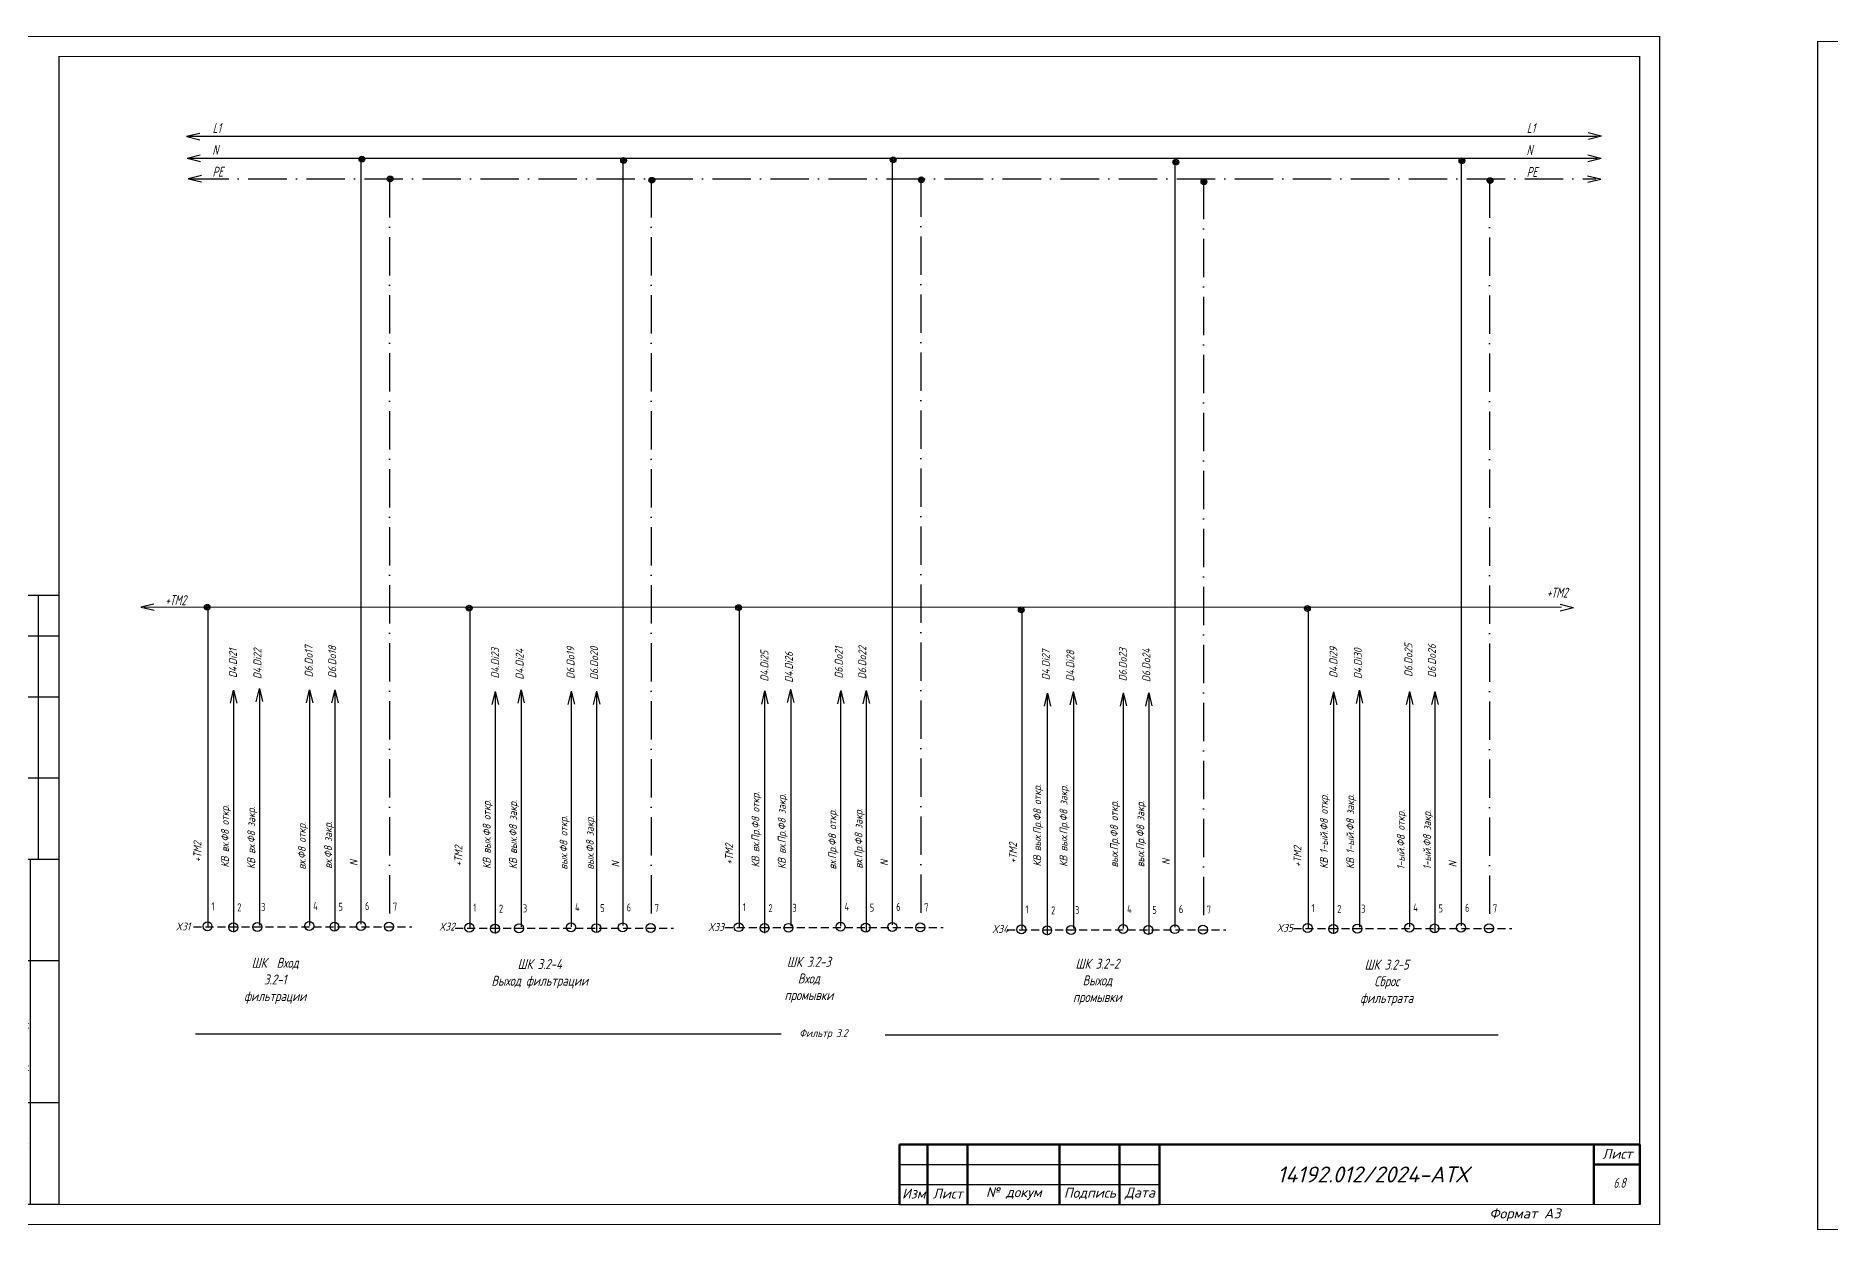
# Model space of a CAD drawing. Header units: millimetres. Extents: x 2725 to 10524, y 7125 to 11639.
# Drawn here: x 6054.9 to 6503.3, y 9091.5 to 9390.1 of the extents above; entities that cross this region are included whole.
import ezdxf
from ezdxf.enums import TextEntityAlignment as Align

# ---------------------------------------------------------------- set-up
doc = ezdxf.new("R2010")
doc.units = ezdxf.units.MM
doc.header["$LTSCALE"] = 4
for name, pattern in [('ACAD_ISO10W100', [18, 12, -3, 0, -3]), ('DASHED', [0.75, 0.5, -0.25]), ('SolidLine', [0])]:
    doc.linetypes.add(name, pattern=pattern)
for name, color, linetype in [('LOC', 8, 'Continuous'), ('RED_2.5mm^2', 1, 'Continuous'), ('SYMS', 7, 'Continuous'), ('Вспомогательная', 1, 'Continuous'), ('Текст', 2, 'Continuous')]:
    doc.layers.add(name, color=color, linetype=linetype)
for name, color, linetype, lineweight in [('RAMKA', 7, 'Continuous', 25), ('SHTAMP', 7, 'SolidLine', 25), ('Основеая', 5, 'Continuous', 60), ('СХЕМА', 7, 'Continuous', 25)]:
    doc.layers.add(name, color=color, linetype=linetype, lineweight=lineweight)
doc.styles.add('COTES', font='cs_gost2304.shx', dxfattribs={"width": 0.75, "oblique": 15})
doc.styles.add('ISOCPEUR', font='isocpeui.ttf')
doc.styles.add('Simplex00.10.00', font='simplex.shx')
doc.styles.add('Simplex25.085.15', font='', dxfattribs={"width": 0.85, "oblique": 15, "height": 2.5})
doc.styles.add('WD', font='romans.shx')
doc.styles.add('ГОСТ', font='isocpeur.ttf', dxfattribs={"oblique": 15})
doc.styles.add('Стиль мой-1', font='', dxfattribs={"width": 0.85, "oblique": 15, "height": 2.5})
doc.styles.get('Simplex25.085.15').set_extended_font_data('GOST type A')
doc.styles.get('Стиль мой-1').set_extended_font_data('GOST type A')

# ---------------------------------------------------------------- blocks, each defined once
blk = doc.blocks.new('Формат А3')
at = {"color": 0, "linetype": 'Continuous', "const_width": 0.3}
for points in [[(-420, 297), (0, 297), (0, 0), (-420, 0)], [(-400, 5), (-400, 292), (-5, 292), (-5, 5)]]:
    blk.add_lwpolyline(points, close=True, dxfattribs=at)
at = {"color": 0, "linetype": 'Continuous', "style": 'Simplex00.10.00', "oblique": 15}
blk.add_text('Формат А3', height=2.5, dxfattribs=at).set_placement((-33.67, 2.75), align=Align.MIDDLE_CENTER)
blk = doc.blocks.new('A$C73A268AF')
at = {"lineweight": 30}
for p, q in [((4.57, 157.46), (20.05, 157.46)), ((4.57, 157.46), (4.57, 91.46)), ((9.89, 157.46), (9.89, 91.46)), ((14.97, 157.46), (14.97, 91.46)), ((9.89, 147.31), (20.05, 147.31)), ((9.89, 132.08), (20.05, 132.08)), ((9.89, 111.77), (20.05, 111.77)), ((4.57, 91.46), (20.05, 91.46)), ((7.96, 5.15), (7.96, 91.46)), ((13.04, 5.15), (13.04, 91.46)), ((20.15, 66.08), (7.96, 66.08)), ((20.15, 30.54), (7.96, 30.54))]:
    blk.add_line(p, q, dxfattribs=at)
blk.add_lwpolyline([(20.15, 5.15), (7.96, 5.15)], dxfattribs=at)
at = {"layer": 'Вспомогательная', "color": 7}
for p, q in [((230.15, 15.15), (295.15, 15.15)), ((230.15, 10.15), (295.15, 10.15)), ((230.15, 5.15), (295.15, 5.15))]:
    blk.add_line(p, q, dxfattribs=at)
at = {"layer": 'Основеая', "color": 7}
for p, q in [((230.15, 20.15), (230.15, 5.15)), ((415.15, 20.15), (230.15, 20.15)), ((237.15, 20.15), (237.15, 5.15)), ((247.15, 20.15), (247.15, 5.15)), ((270.15, 20.15), (270.15, 5.15)), ((285.15, 20.15), (285.15, 5.15)), ((295.15, 20.15), (295.15, 5.15)), ((403.72, 20.15), (403.72, 5.15)), ((415.15, 20.15), (415.15, 5.15)), ((403.72, 15.15), (415.15, 15.15))]:
    blk.add_line(p, q, dxfattribs=at)
blk.add_blockref('Формат А3', (420.15, 0.15))
at = {"layer": 'RAMKA', "style": 'COTES', "oblique": 15, "width": 0.75}
for s, p in [('Согласовано', (8.35, 94.1)), ('Взам.инв.N', (11.94, 68.02)), ('Подпись и дата', (12.17, 35.86)), ('Инв.Nподл.', (11.97, 10.43))]:
    blk.add_text(s, height=3, rotation=90, dxfattribs=at).set_placement(p)
at = {"layer": 'Текст', "color": 7, "char_height": 2.5, "style": 'ГОСТ'}
for s, insert, width, attachment_point in [('{\\fISOCPEUR|b0|i0|c204|p34;Лист}', (413.32, 17.81), 11.4585, 6), ('{\\fISOCPEUR|b0|i0|c204|p34;Изм}', (233.75, 7.88), 7, 5), ('{\\fISOCPEUR|b0|i0|c204|p34;Лист}', (242.25, 7.88), 10, 5), ('{\\fISOCPEUR|b0|i0|c204|p34;№ докум}', (258.75, 7.88), 23, 5), ('{\\fISOCPEUR|b0|i0|c204|p34;Подпись}', (277.75, 7.88), 15, 5), ('{\\fISOCPEUR|b0|i0|c204|p34;Дата}', (290.25, 7.88), 10, 5)]:
    blk.add_mtext(s, dxfattribs=dict(at, insert=insert, width=width, attachment_point=attachment_point))
blk = doc.blocks.new('WDDOT')
for radius in [0.72, 0.449, 0.223]:
    blk.add_circle((0, 0), radius)
blk = doc.blocks.new('VT0W02')
blk.add_circle((0, 0), 0.0699)
at = {"style": 'WD'}
for tag, p, width in [('INST', (0.062, 0.42), 0.7), ('LOC', (0.062, 0.25), 0.7), ('DESC1', (0.053, -0.385), 0.8)]:
    blk.add_attdef(tag, p, '', height=0.125, dxfattribs=dict(at, width=width))
at = {"style": 'WD', "flags": 1}
for tag, p, height in [('X4TERM01', (-0.07, 0), 0.0125), ('X4TERMDESC01', (-0.055, -0.023), 0.025), ('X2TERMDESC01', (-0.006, 0.029), 0.025), ('STRIPSEQ', (0, 0), 0.00125), ('X2TERM01', (0, 0.07), 0.0125), ('X1TERMDESC01', (0.039, -0.003), 0.025), ('X1TERM01', (0.07, 0), 0.0125), ('LINKTERM', (0, -0.002), 0.00125), ('X8TERM01', (0, -0.07), 0.0125), ('X8TERMDESC01', (0, -0.054), 0.025)]:
    blk.add_attdef(tag, p, '', height=height, dxfattribs=at)
at = {"linetype": 'Continuous', "style": 'WD'}
for tag, p, height, width, flags in [('WIRENO', (0.062, 0.094), 0.125, 0.8, 8), ('TAGSTRIP', (0.053, -0.229), 0.125, 0.9, 8), ('DESC2', (0.053, -0.541), 0.125, 0.8, 8), ('CAT', (0.213, -0.406), 0.109, 0.8, 1), ('DESC3', (0.053, -0.698), 0.125, 0.8, 8)]:
    blk.add_attdef(tag, p, '', height=height, dxfattribs=dict(at, width=width, flags=flags))
at = {"style": 'WD', "width": 0.7, "flags": 1}
blk.add_attdef('ASSYCODE', (0.062, -0.281), '', height=0.01, dxfattribs=at)
at = {"linetype": 'Continuous', "style": 'WD', "width": 0.8, "flags": 1}
blk.add_attdef('MFG', text='', height=0.109, dxfattribs=at).set_placement((0.088, -0.406), align=Align.RIGHT)

msp = doc.modelspace()

# ---------------------------------------------------------------- linework, layer by layer
at = {"linetype": 'DASHED'}
for p, q in [((6094.29, 9167.38), (6148.89, 9167.38)), ((6159.71, 9167.04), (6214.31, 9167.04)), ((6227.06, 9167.18), (6281.66, 9167.18)), ((6297.68, 9166.61), (6352.29, 9166.61)), ((6369.19, 9166.96), (6423.79, 9166.96))]:
    msp.add_line(p, q, dxfattribs=at)
at = {"color": 7, "ltscale": 0.2}
for p, q in [((6241.21, 9140.55), (6094.8, 9140.55)), ((6267.16, 9140.37), (6420.35, 9140.37))]:
    msp.add_line(p, q, dxfattribs=at)
at = {"layer": 'RED_2.5mm^2', "linetype": 'Continuous', "ltscale": 0.2}
for p, q in [((6093.12, 9365.01), (6445.1, 9365.01)), ((6092.72, 9359.53), (6445.15, 9359.53)), ((6136.17, 9359.45), (6136.17, 9168.02)), ((6201.58, 9359.45), (6201.58, 9167.68)), ((6268.93, 9359.59), (6268.93, 9167.82)), ((6339.56, 9359.02), (6339.56, 9167.25)), ((6411.07, 9359.37), (6411.07, 9167.6)), ((6097.93, 9246.84), (6097.93, 9167.43)), ((6163.34, 9246.71), (6163.34, 9167.09)), ((6230.69, 9247.19), (6230.69, 9167.23)), ((6301.32, 9246.79), (6301.32, 9166.66)), ((6372.83, 9246.99), (6372.83, 9167.01)), ((6104.28, 9226.25), (6104.28, 9166.01)), ((6110.82, 9226.4), (6110.82, 9167.73)), ((6123.28, 9226.51), (6123.28, 9167.72)), ((6129.63, 9226.54), (6129.63, 9166.3)), ((6169.69, 9225.91), (6169.69, 9165.68)), ((6176.23, 9226.07), (6176.23, 9167.39)), ((6188.69, 9226.17), (6188.69, 9167.38)), ((6195.04, 9226.2), (6195.04, 9165.97)), ((6237.04, 9226.05), (6237.04, 9165.81)), ((6243.58, 9226.2), (6243.58, 9167.53)), ((6256.04, 9226.31), (6256.04, 9167.52)), ((6262.39, 9226.34), (6262.39, 9166.1)), ((6307.67, 9225.48), (6307.67, 9165.25)), ((6314.21, 9225.64), (6314.21, 9166.96)), ((6326.67, 9225.74), (6326.67, 9166.95)), ((6333.02, 9225.77), (6333.02, 9165.54)), ((6379.18, 9225.83), (6379.18, 9165.6)), ((6385.72, 9225.99), (6385.72, 9167.31)), ((6398.17, 9226.09), (6398.17, 9167.3)), ((6404.52, 9226.12), (6404.52, 9165.89))]:
    msp.add_line(p, q, dxfattribs=at)
at = {"layer": 'RED_2.5mm^2', "linetype": 'ACAD_ISO10W100', "ltscale": 0.2}
for p, q in [((6093.52, 9354.38), (6444.74, 9354.38)), ((6143.29, 9354.28), (6143.29, 9169.01)), ((6208.7, 9354.28), (6208.7, 9168.68)), ((6276.05, 9354.42), (6276.05, 9168.82)), ((6346.68, 9353.85), (6346.68, 9168.25)), ((6418.19, 9354.2), (6418.19, 9168.6))]:
    msp.add_line(p, q, dxfattribs=at)
at = {"layer": 'SYMS', "linetype": 'Continuous', "ltscale": 0.2}
for p, q in [((6092.61, 9364.99), (6095.88, 9365.8)), ((6092.64, 9364.95), (6095.91, 9364.15)), ((6446.13, 9365.04), (6442.86, 9365.84)), ((6446.17, 9365.01), (6442.9, 9364.2)), ((6092.72, 9359.53), (6096, 9360.34)), ((6092.76, 9359.5), (6096.03, 9358.7)), ((6446.02, 9359.47), (6442.75, 9360.27)), ((6446.06, 9359.44), (6442.78, 9358.63)), ((6093.01, 9354.43), (6096.28, 9355.24)), ((6093.05, 9354.4), (6096.32, 9353.6)), ((6445.96, 9354.26), (6442.69, 9355.05)), ((6446, 9354.22), (6442.73, 9353.41)), ((6081.16, 9247.32), (6084.43, 9248.13)), ((6081.2, 9247.29), (6084.47, 9246.49)), ((6439.1, 9247.14), (6435.83, 9247.94)), ((6439.14, 9247.11), (6435.86, 9246.3)), ((6104.27, 9226.52), (6103.47, 9223.25)), ((6104.31, 9226.56), (6105.12, 9223.29)), ((6110.73, 9226.92), (6109.93, 9223.65)), ((6110.77, 9226.95), (6111.58, 9223.68)), ((6123.26, 9226.59), (6122.46, 9223.32)), ((6123.29, 9226.63), (6124.1, 9223.35)), ((6129.6, 9226.59), (6128.8, 9223.32)), ((6129.64, 9226.63), (6130.45, 9223.35)), ((6169.69, 9226.18), (6168.89, 9222.92)), ((6169.72, 9226.22), (6170.53, 9222.95)), ((6176.15, 9226.58), (6175.35, 9223.31)), ((6176.18, 9226.62), (6176.99, 9223.35)), ((6188.67, 9226.25), (6187.87, 9222.98)), ((6188.71, 9226.29), (6189.52, 9223.02)), ((6195.02, 9226.25), (6194.22, 9222.98)), ((6195.05, 9226.29), (6195.86, 9223.02)), ((6237.04, 9226.32), (6236.24, 9223.05)), ((6237.07, 9226.36), (6237.88, 9223.09)), ((6243.5, 9226.72), (6242.7, 9223.45)), ((6243.53, 9226.76), (6244.34, 9223.48)), ((6256.02, 9226.39), (6255.22, 9223.12)), ((6256.06, 9226.43), (6256.87, 9223.16)), ((6262.37, 9226.39), (6261.57, 9223.12)), ((6262.4, 9226.43), (6263.21, 9223.16)), ((6307.66, 9225.75), (6306.86, 9222.49)), ((6307.7, 9225.79), (6308.51, 9222.52)), ((6314.12, 9226.15), (6313.32, 9222.88)), ((6314.16, 9226.19), (6314.97, 9222.92)), ((6326.65, 9225.82), (6325.85, 9222.56)), ((6326.68, 9225.86), (6327.49, 9222.59)), ((6332.99, 9225.82), (6332.19, 9222.56)), ((6333.03, 9225.86), (6333.84, 9222.59)), ((6379.17, 9226.1), (6378.37, 9222.84)), ((6379.21, 9226.14), (6380.02, 9222.87)), ((6385.63, 9226.5), (6384.83, 9223.23)), ((6385.67, 9226.54), (6386.48, 9223.27)), ((6398.16, 9226.17), (6397.36, 9222.91)), ((6398.19, 9226.21), (6399, 9222.94)), ((6404.5, 9226.17), (6403.7, 9222.91)), ((6404.54, 9226.21), (6405.35, 9222.94))]:
    msp.add_line(p, q, dxfattribs=at)
at = {"layer": 'СХЕМА', "color": 1, "linetype": 'Continuous', "lineweight": 20, "ltscale": 30}
msp.add_line((6436.19, 9247.27), (6081.95, 9247.27), dxfattribs=at)

# ---------------------------------------------------------------- block references
at = {"ltscale": 1.2}
msp.add_blockref('A$C73A268AF', (6040.57, 9092.8), dxfattribs=at)
msp.add_blockref('Формат А3', (6920.18, 9091.68))
at = {"layer": 'SYMS', "linetype": 'Continuous', "ltscale": 0.2}
for p in [(6136.4, 9359.3), (6201.81, 9358.96), (6269.16, 9359.1), (6339.79, 9358.53), (6411.3, 9358.88), (6143.43, 9354.34), (6208.85, 9354.01), (6276.2, 9354.14), (6346.83, 9353.58), (6418.33, 9353.93), (6097.76, 9247.29), (6163.2, 9247.03), (6230.55, 9247.16), (6301.18, 9246.6), (6372.68, 9246.95)]:
    msp.add_blockref('WDDOT', p, dxfattribs=at)
ref = msp.add_blockref('VT0W02', (6097.82, 9167.47), dxfattribs=dict(at, xscale=16, yscale=16, zscale=16))
ref.add_attrib('LOC', '1', (6098.82, 9171.47), dxfattribs={"layer": 'LOC', "height": 2, "style": 'WD', "width": 0.7})
ref = msp.add_blockref('VT0W02', (6104.26, 9167.24), dxfattribs=dict(at, xscale=16, yscale=16, zscale=16))
ref.add_attrib('LOC', '2', (6105.26, 9171.24), dxfattribs={"layer": 'LOC', "height": 2, "style": 'WD', "width": 0.7})
ref = msp.add_blockref('VT0W02', (6110.24, 9167.31), dxfattribs=dict(at, xscale=16, yscale=16, zscale=16))
ref.add_attrib('LOC', '3', (6111.24, 9171.31), dxfattribs={"layer": 'LOC', "height": 2, "style": 'WD', "width": 0.7})
ref = msp.add_blockref('VT0W02', (6123.24, 9167.59), dxfattribs=dict(at, xscale=16, yscale=16, zscale=16))
ref.add_attrib('LOC', '4', (6124.24, 9171.59), dxfattribs={"layer": 'LOC', "height": 2, "style": 'WD', "width": 0.7})
ref = msp.add_blockref('VT0W02', (6129.55, 9167.37), dxfattribs=dict(at, xscale=16, yscale=16, zscale=16))
ref.add_attrib('LOC', '5', (6130.55, 9171.37), dxfattribs={"layer": 'LOC', "height": 2, "style": 'WD', "width": 0.7})
ref = msp.add_blockref('VT0W02', (6136.17, 9167.54), dxfattribs=dict(at, xscale=16, yscale=16, zscale=16))
ref.add_attrib('LOC', '6', (6137.17, 9171.54), dxfattribs={"layer": 'LOC', "height": 2, "style": 'WD', "width": 0.7})
ref = msp.add_blockref('VT0W02', (6143.17, 9167.42), dxfattribs=dict(at, xscale=16, yscale=16, zscale=16))
ref.add_attrib('LOC', '7', (6144.17, 9171.42), dxfattribs={"layer": 'LOC', "height": 2, "style": 'WD', "width": 0.7})
ref = msp.add_blockref('VT0W02', (6163.23, 9167.14), dxfattribs=dict(at, xscale=16, yscale=16, zscale=16))
ref.add_attrib('LOC', '1', (6164.23, 9171.14), dxfattribs={"layer": 'LOC', "height": 2, "style": 'WD', "width": 0.7})
ref = msp.add_blockref('VT0W02', (6169.67, 9166.9), dxfattribs=dict(at, xscale=16, yscale=16, zscale=16))
ref.add_attrib('LOC', '2', (6170.67, 9170.9), dxfattribs={"layer": 'LOC', "height": 2, "style": 'WD', "width": 0.7})
ref = msp.add_blockref('VT0W02', (6175.65, 9166.97), dxfattribs=dict(at, xscale=16, yscale=16, zscale=16))
ref.add_attrib('LOC', '3', (6176.65, 9170.97), dxfattribs={"layer": 'LOC', "height": 2, "style": 'WD', "width": 0.7})
ref = msp.add_blockref('VT0W02', (6188.66, 9167.26), dxfattribs=dict(at, xscale=16, yscale=16, zscale=16))
ref.add_attrib('LOC', '4', (6189.66, 9171.26), dxfattribs={"layer": 'LOC', "height": 2, "style": 'WD', "width": 0.7})
ref = msp.add_blockref('VT0W02', (6194.97, 9167.03), dxfattribs=dict(at, xscale=16, yscale=16, zscale=16))
ref.add_attrib('LOC', '5', (6195.97, 9171.03), dxfattribs={"layer": 'LOC', "height": 2, "style": 'WD', "width": 0.7})
ref = msp.add_blockref('VT0W02', (6201.58, 9167.2), dxfattribs=dict(at, xscale=16, yscale=16, zscale=16))
ref.add_attrib('LOC', '6', (6202.58, 9171.2), dxfattribs={"layer": 'LOC', "height": 2, "style": 'WD', "width": 0.7})
ref = msp.add_blockref('VT0W02', (6208.58, 9167.08), dxfattribs=dict(at, xscale=16, yscale=16, zscale=16))
ref.add_attrib('LOC', '7', (6209.58, 9171.08), dxfattribs={"layer": 'LOC', "height": 2, "style": 'WD', "width": 0.7})
ref = msp.add_blockref('VT0W02', (6230.58, 9167.27), dxfattribs=dict(at, xscale=16, yscale=16, zscale=16))
ref.add_attrib('LOC', '1', (6231.58, 9171.27), dxfattribs={"layer": 'LOC', "height": 2, "style": 'WD', "width": 0.7})
ref = msp.add_blockref('VT0W02', (6237.02, 9167.04), dxfattribs=dict(at, xscale=16, yscale=16, zscale=16))
ref.add_attrib('LOC', '2', (6238.02, 9171.04), dxfattribs={"layer": 'LOC', "height": 2, "style": 'WD', "width": 0.7})
ref = msp.add_blockref('VT0W02', (6243, 9167.11), dxfattribs=dict(at, xscale=16, yscale=16, zscale=16))
ref.add_attrib('LOC', '3', (6244, 9171.11), dxfattribs={"layer": 'LOC', "height": 2, "style": 'WD', "width": 0.7})
ref = msp.add_blockref('VT0W02', (6256.01, 9167.39), dxfattribs=dict(at, xscale=16, yscale=16, zscale=16))
ref.add_attrib('LOC', '4', (6257.01, 9171.39), dxfattribs={"layer": 'LOC', "height": 2, "style": 'WD', "width": 0.7})
ref = msp.add_blockref('VT0W02', (6262.32, 9167.17), dxfattribs=dict(at, xscale=16, yscale=16, zscale=16))
ref.add_attrib('LOC', '5', (6263.32, 9171.17), dxfattribs={"layer": 'LOC', "height": 2, "style": 'WD', "width": 0.7})
ref = msp.add_blockref('VT0W02', (6268.93, 9167.34), dxfattribs=dict(at, xscale=16, yscale=16, zscale=16))
ref.add_attrib('LOC', '6', (6269.93, 9171.34), dxfattribs={"layer": 'LOC', "height": 2, "style": 'WD', "width": 0.7})
ref = msp.add_blockref('VT0W02', (6275.93, 9167.22), dxfattribs=dict(at, xscale=16, yscale=16, zscale=16))
ref.add_attrib('LOC', '7', (6276.93, 9171.22), dxfattribs={"layer": 'LOC', "height": 2, "style": 'WD', "width": 0.7})
ref = msp.add_blockref('VT0W02', (6301.21, 9166.71), dxfattribs=dict(at, xscale=16, yscale=16, zscale=16))
ref.add_attrib('LOC', '1', (6302.21, 9170.71), dxfattribs={"layer": 'LOC', "height": 2, "style": 'WD', "width": 0.7})
ref = msp.add_blockref('VT0W02', (6307.65, 9166.47), dxfattribs=dict(at, xscale=16, yscale=16, zscale=16))
ref.add_attrib('LOC', '2', (6308.65, 9170.47), dxfattribs={"layer": 'LOC', "height": 2, "style": 'WD', "width": 0.7})
ref = msp.add_blockref('VT0W02', (6313.63, 9166.54), dxfattribs=dict(at, xscale=16, yscale=16, zscale=16))
ref.add_attrib('LOC', '3', (6314.63, 9170.54), dxfattribs={"layer": 'LOC', "height": 2, "style": 'WD', "width": 0.7})
ref = msp.add_blockref('VT0W02', (6326.63, 9166.83), dxfattribs=dict(at, xscale=16, yscale=16, zscale=16))
ref.add_attrib('LOC', '4', (6327.63, 9170.83), dxfattribs={"layer": 'LOC', "height": 2, "style": 'WD', "width": 0.7})
ref = msp.add_blockref('VT0W02', (6332.94, 9166.6), dxfattribs=dict(at, xscale=16, yscale=16, zscale=16))
ref.add_attrib('LOC', '5', (6333.94, 9170.6), dxfattribs={"layer": 'LOC', "height": 2, "style": 'WD', "width": 0.7})
ref = msp.add_blockref('VT0W02', (6339.56, 9166.77), dxfattribs=dict(at, xscale=16, yscale=16, zscale=16))
ref.add_attrib('LOC', '6', (6340.56, 9170.77), dxfattribs={"layer": 'LOC', "height": 2, "style": 'WD', "width": 0.7})
ref = msp.add_blockref('VT0W02', (6346.56, 9166.65), dxfattribs=dict(at, xscale=16, yscale=16, zscale=16))
ref.add_attrib('LOC', '7', (6347.56, 9170.65), dxfattribs={"layer": 'LOC', "height": 2, "style": 'WD', "width": 0.7})
ref = msp.add_blockref('VT0W02', (6372.72, 9167.06), dxfattribs=dict(at, xscale=16, yscale=16, zscale=16))
ref.add_attrib('LOC', '1', (6373.72, 9171.06), dxfattribs={"layer": 'LOC', "height": 2, "style": 'WD', "width": 0.7})
ref = msp.add_blockref('VT0W02', (6379.15, 9166.82), dxfattribs=dict(at, xscale=16, yscale=16, zscale=16))
ref.add_attrib('LOC', '2', (6380.15, 9170.82), dxfattribs={"layer": 'LOC', "height": 2, "style": 'WD', "width": 0.7})
ref = msp.add_blockref('VT0W02', (6385.14, 9166.89), dxfattribs=dict(at, xscale=16, yscale=16, zscale=16))
ref.add_attrib('LOC', '3', (6386.14, 9170.89), dxfattribs={"layer": 'LOC', "height": 2, "style": 'WD', "width": 0.7})
ref = msp.add_blockref('VT0W02', (6398.14, 9167.18), dxfattribs=dict(at, xscale=16, yscale=16, zscale=16))
ref.add_attrib('LOC', '4', (6399.14, 9171.18), dxfattribs={"layer": 'LOC', "height": 2, "style": 'WD', "width": 0.7})
ref = msp.add_blockref('VT0W02', (6404.45, 9166.95), dxfattribs=dict(at, xscale=16, yscale=16, zscale=16))
ref.add_attrib('LOC', '5', (6405.45, 9170.95), dxfattribs={"layer": 'LOC', "height": 2, "style": 'WD', "width": 0.7})
ref = msp.add_blockref('VT0W02', (6411.07, 9167.12), dxfattribs=dict(at, xscale=16, yscale=16, zscale=16))
ref.add_attrib('LOC', '6', (6412.07, 9171.12), dxfattribs={"layer": 'LOC', "height": 2, "style": 'WD', "width": 0.7})
ref = msp.add_blockref('VT0W02', (6418.06, 9167), dxfattribs=dict(at, xscale=16, yscale=16, zscale=16))
ref.add_attrib('LOC', '7', (6419.06, 9171), dxfattribs={"layer": 'LOC', "height": 2, "style": 'WD', "width": 0.7})

# ---------------------------------------------------------------- texts
at = {"style": 'Simplex25.085.15', "oblique": 15}
for s, height, width, p in [('L1', 2.5, 0.85, (6099.09, 9365.83)), ('L1', 2.5, 0.85, (6427.49, 9365.79)), ('N', 2.5, 0.85, (6099.01, 9360.35)), ('N', 2.5, 0.85, (6427.42, 9360.31)), ('PE', 2.5, 0.85, (6099.06, 9354.88)), ('PE', 2.5, 0.85, (6427.47, 9354.84)), ('+ТМ2', 2.5, 0.85, (6087.22, 9247.77)), ('+ТМ2', 2.5, 0.85, (6432.47, 9249.64)), ('X31', 1.961, 1.083459, (6089.89, 9166.46)), ('X32', 1.961, 1.083459, (6155.7, 9166.43)), ('X33', 1.961, 1.083459, (6222.93, 9166.33)), ('X34', 1.961, 1.083459, (6293.9, 9165.84)), ('X35', 1.961, 1.083459, (6365.05, 9166.12)), ('Фильтр 3.2', 1.961, 1.083459, (6245.68, 9139.8))]:
    msp.add_text(s, height=height, dxfattribs=dict(at, width=width)).set_placement(p)
at = {"color": 3, "style": 'Simplex25.085.15', "oblique": 15, "width": 1.083459}
for s, p in [('D4.Di21', (6105.15, 9229.58)), ('D4.Di22', (6111.27, 9229.29)), ('D6.Do17', (6124.1, 9229.72)), ('D6.Do18', (6129.98, 9229.52)), ('D4.Di23', (6170.68, 9229.43)), ('D4.Di24', (6176.8, 9229.13)), ('D6.Do19', (6189.53, 9229.3)), ('D6.Do20', (6195.42, 9229.1)), ('D4.Di25', (6237.97, 9228.68)), ('D6.Do21', (6256.54, 9229.44)), ('D6.Do22', (6262.43, 9229.25)), ('D4.Di27', (6308.29, 9229)), ('D4.Di28', (6314.41, 9228.71)), ('D6.Do23', (6327.53, 9228.73)), ('D6.Do24', (6333.41, 9228.54)), ('D4.Di29', (6380.16, 9229.59)), ('D4.Di30', (6386.28, 9229.3)), ('D6.Do25', (6398.9, 9229.84)), ('D6.Do26', (6404.78, 9229.65)), ('D4.Di26', (6244.09, 9228.39))]:
    msp.add_text(s, height=1.961, rotation=90, dxfattribs=at).set_placement(p)
at = {"style": 'Simplex25.085.15', "oblique": 15, "width": 1.083459}
for s, height, p in [('КВ вх.Пр.Ф8 откр.', 1.9613, (6235.73, 9182.18)), ('КВ вых.Пр.Ф8 откр.', 1.9613, (6306.14, 9182.43)), ('КВ вых.Пр.Ф8 закр.', 1.9613, (6312.71, 9182.36)), ('КВ вх.Ф8 откр.', 1.9613, (6103.16, 9182.17)), ('КВ вх.Ф8 закр.', 1.9613, (6109.73, 9181.78)), ('КВ вых.Ф8 откр.', 1.9613, (6168.57, 9181.84)), ('КВ вых.Ф8 закр.', 1.9613, (6175.14, 9181.77)), ('КВ вх.Пр.Ф8 закр.', 1.9613, (6242.3, 9181.79)), ('вх.Пр.Ф8 откр.', 1.9613, (6254.93, 9181.68)), ('вх.Пр.Ф8 закр.', 1.9613, (6261.5, 9181.91)), ('вых.Пр.Ф8 откр.', 1.9613, (6325.34, 9182.22)), ('вых.Пр.Ф8 закр.', 1.9613, (6331.91, 9182.26)), ('КВ 1-ый.Ф8 откр.', 1.9613, (6377.79, 9181.86)), ('КВ 1-ый.Ф8 закр.', 1.9613, (6384.36, 9181.8)), ('1-ый.Ф8 откр.', 1.9613, (6396.99, 9181.66)), ('1-ый.Ф8 закр.', 1.9613, (6403.56, 9181.69)), ('вх.Ф8 откр.', 1.9613, (6122.36, 9181.67)), ('вх.Ф8 закр.', 1.9613, (6128.93, 9181.89)), ('вых.Ф8 откр.', 1.9613, (6187.77, 9181.64)), ('вых.Ф8 закр.', 1.9613, (6194.34, 9181.67)), ('+ТМ2', 1.961, (6096.28, 9183.46)), ('+ТМ2', 1.961, (6161.5, 9182.41)), ('+ТМ2', 1.961, (6229.13, 9182.89)), ('+ТМ2', 1.961, (6300.08, 9183.17)), ('+ТМ2', 1.961, (6371.19, 9182.28)), ('N', 1.96, (6135.33, 9182.56)), ('N', 1.96, (6200.74, 9182.22)), ('N', 1.96, (6267.9, 9182.57)), ('N', 1.96, (6338.31, 9182.81)), ('N', 1.96, (6409.96, 9182.24))]:
    msp.add_text(s, height=height, rotation=90, dxfattribs=at).set_placement(p)
at = {"color": 7, "lineweight": 25, "insert": (6449.15, 9104.61), "char_height": 2.5, "attachment_point": 1, "style": 'Стиль мой-1'}
msp.add_mtext_dynamic_manual_height_columns('6.8', width=5.3031, gutter_width=12.5, heights=[0], dxfattribs=at)
at = {"layer": 'SHTAMP', "color": 0, "style": 'ISOCPEUR'}
msp.add_text('14192.012/2024-АТХ', height=4, dxfattribs=at).set_placement((6389, 9103.45), align=Align.CENTER)
at = {"layer": 'SYMS', "linetype": 'Continuous', "char_height": 2.5, "attachment_point": 2}
for s, insert, width in [('{\\Fsimplex|c204;\\Q15;\\W0.75;\\C0;ШК  Вход 3.2-1 фильтрации}', (6114.72, 9159.61), 16.2192), ('{\\Fsimplex|c204;\\Q15;\\W0.75;\\C0;ШК 3.2-4\\PВыход фильтрации}', (6180.83, 9159.29), 27.2347), ('{\\Fsimplex|c204;\\Q15;\\W0.75;\\C0;ШК 3.2-3\\PВход промывки}', (6248.1, 9159.86), 16.2192), ('{\\Fsimplex|c204;\\Q15;\\W0.75;\\C0;ШК 3.2-2 Выход промывки}', (6320.19, 9159.38), 16.2192), ('{\\Fsimplex|c204;\\Q15;\\W0.75;\\C0;ШК 3.2-5\\PСброс фильтрата}', (6392.48, 9159.16), 16.2192)]:
    msp.add_mtext(s, dxfattribs=dict(at, insert=insert, width=width))

doc.saveas('drawing.dxf')
